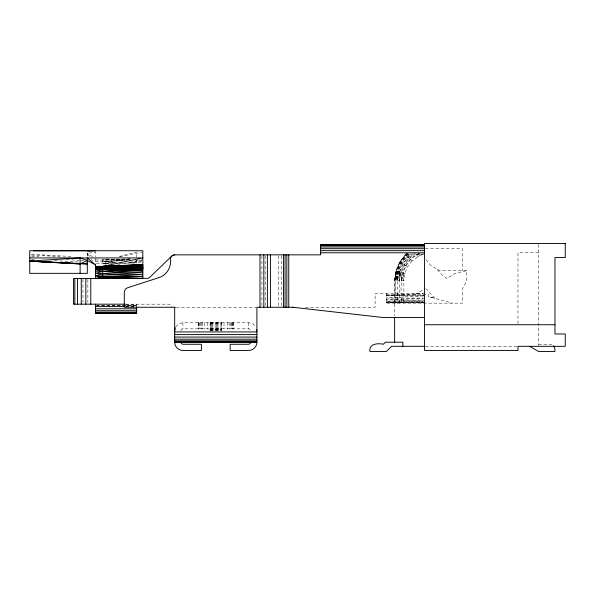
<?xml version="1.0" encoding="UTF-8"?>
<svg xmlns="http://www.w3.org/2000/svg" width="595" height="595" viewBox="0 0 595 595"><rect width="100%" height="100%" fill="white"/><g stroke="black" fill="none" stroke-linecap="round" stroke-linejoin="round"><path stroke-width="0.45" stroke-dasharray="2.98 2.23" d="M408.81 253.857L406.616 255.538L401 262.864L397.467 271.387L397.341 303.153M399.252 303.153L399.409 271.908L402.741 263.868L408.036 256.958L412.179 253.775M407.218 253.715C392.276 265.72 396.158 286.411 395.868 303.153M423.603 254.087L417.749 256.512L415.979 253.455C406.154 259.1 401.335 269.84 399.252 280.543C398.762 269.922 404.265 259.442 413.153 253.663M408.058 253.366C400.033 259.859 395.556 270.249 395.868 280.543C398.01 270.658 401.372 259.955 409.985 253.834M398.152 271.573L397.341 280.543L399.899 272.041M394.946 303.153L394.946 280.543L396.002 271L399.684 262.105M396.642 271.171L394.946 280.543L396.114 271.03L394.634 280.543L394.634 315.871M180.843 330.902L181.445 329.452L182.896 328.849L248.68 328.849L250.131 329.452L250.733 330.902M412 260.922L407.597 266.672L404.823 273.358L403.879 280.543L394.634 280.543L395.898 270.97L399.587 262.045L405.463 254.385L412 260.922L422.205 253.82M394.634 280.543L396.002 271M394.946 280.543L396.419 271.112M397.467 271.387L395.868 280.543C396.277 270.442 400.346 260.127 408.356 253.708M399.252 280.543C400.398 269.818 405.485 259.212 414.96 253.522M420.219 253.589C400.204 260.974 400.204 285.541 401.484 303.153M399.409 271.908L397.341 280.543C397.824 270.219 402.287 259.621 410.966 253.619M175.778 326.796L178.783 323.784L182.896 322.683L248.68 322.683L252.786 323.784L255.798 326.796M399.781 262.157L405.626 254.548L407.01 253.485M405.537 254.467L406.928 253.396M418.91 253.463C408.326 257.888 401.67 269.238 401.484 280.543L404.823 273.358L395.898 270.97M415.012 294.518L424.741 288.932M95.535 259.97L105.806 259.97L110.216 258.832M119.022 256.564L136.642 252.02L136.642 257.033M416.537 254.415L420.048 253.552M386.408 293.387L386.408 303.153L462.464 303.153L462.464 288.687L466.577 281.569L466.577 270.673L454.654 273.551L447.068 278.482L442.464 275.433L436.284 268.613M108.193 258.885L102.727 259.97L102.727 264.894M120.034 256.534L141.9 252.198M416.85 254.95L423.595 253.872M119.416 263.949L136.642 261.763L128.483 262.179M96.39 263.347L105.806 263.347L115.787 262.283M117.304 264.247L141.9 261.852M116.389 262.224L102.727 263.347L112.745 262.953M135.526 260.647L141.9 260.127M95.535 261.406L105.806 261.406L127.575 259.866M131.205 264.054L135.734 263.764M423.506 295.901L386.408 298.013L423.506 298.132L386.408 299.932L423.506 300.073L386.408 301.397L423.506 301.531M127.323 260.067L102.727 261.406L123.678 260.692M105.806 263.347L113.065 262.975M105.806 264.894L105.806 259.97L130.298 258.803M105.806 261.406L123.039 260.647M128.237 262.343L141.9 261.8M130.967 258.937L102.727 259.97L130.967 259.442M139.171 260.171L141.9 260.082M105.806 259.97L131.205 259.353M423.506 302.528L386.408 302.327L423.506 301.553M424.436 302.535L386.408 302.639L424.436 302.639M425.365 248.68L462.464 248.68L462.464 270.673M538.527 252.786L517.97 252.786L517.97 323.814M81.017 260.35L83.709 260.35M466.577 270.673L439.854 270.673L430.602 265.325L425.559 259.271M386.408 294.518L428.467 294.518L428.467 296.578L452.185 303.153M386.408 295.447L424.436 295.447M125.679 304.179L169.538 304.179L172 306.648M125.679 304.714L136.642 304.714M96.442 305.205L136.642 305.205M96.442 305.637L136.642 305.637M125.679 305.964L136.642 305.964M125.679 306.165L135.734 306.165M125.679 306.239L135.734 306.239M176.336 307.265L256.214 307.265M305.443 307.265L375.103 307.265L375.103 293.387L423.506 293.387L386.408 295.782L423.506 295.849M210.132 322.758L221.444 322.758M210.132 322.996L221.444 322.996M210.132 323.382L221.444 323.382M210.132 323.918L221.444 323.918M210.132 324.595L221.444 324.595M210.132 325.391L221.444 325.391M210.132 326.298L221.444 326.298M210.132 327.31L221.444 327.31M210.132 328.395L221.444 328.395M210.132 328.953L221.444 328.953M210.132 329.266L221.444 329.266M210.132 329.541L221.444 329.541M210.132 329.749L221.444 329.749M210.132 330.389L221.444 330.389M210.132 330.723L221.444 330.723M538.527 344.267L549.832 344.267L552.405 344.951M425.365 346.32L517.04 346.32M386.408 302.327L423.506 302.409M31.58 254.31L72.791 256.579M31.58 255.032L59.969 256.594M31.58 256.17L38.906 256.579M66.38 259.591L79.195 260.298M31.58 259.398L34.331 259.546M54.472 260.67L79.195 262.038M425.566 288.768L426.689 289.304L434.841 298.34M429.947 296.987L434.7 298.184M399.587 262.045L407.597 266.672M92.545 256.631L87.309 253.463L87.309 256.936L87.309 251.291M89.362 256.319L87.309 253.463L95.535 252.02L95.535 256.609M91.422 259.175L92.448 260.603M403.083 272.897L403.879 280.543L403.879 303.153M400.866 272.302L401.484 280.543L401.417 272.45M538.527 244.463L538.527 345.397M281.353 255.768L281.353 306.343M278.326 255.768L278.326 306.343M265.206 255.768L265.206 306.343M261.904 255.768L261.904 306.343M248.68 322.683L248.68 328.849M233.262 322.683L233.262 328.849M233.121 322.683L233.121 328.849M232.712 322.683L232.712 328.849M232.057 322.683L232.057 328.849M231.202 322.683L231.202 328.849M230.213 322.683L230.213 328.849M229.149 322.683L229.149 328.849M227.327 322.683L227.327 328.849M224.01 322.683L224.01 328.849M221.444 322.683L221.444 331.132M210.132 322.683L210.132 331.132M207.566 322.683L207.566 328.849M204.249 322.683L204.249 328.849M202.426 322.683L202.426 328.849M201.363 322.683L201.363 328.849M200.366 322.683L200.366 328.849M199.518 322.683L199.518 328.849M198.864 322.683L198.864 328.849M198.455 322.683L198.455 328.849M198.314 322.683L198.314 328.849M182.896 322.683L182.896 328.849M136.642 260.052L136.642 263.704M136.642 304.179L136.642 305.778M95.535 258.438L95.535 262.7M87.867 279.405L87.867 302.342M82.965 279.405L82.965 302.342"/><path stroke-width="0.89" d="M87.301 260.409L87.309 257.925L95.535 264.887L87.301 260.409L80.117 257.925L29.75 261.056L87.309 263.957L87.301 260.409L80.117 263.935L29.75 261.16L87.309 263.949M174.677 330.902L175.302 327.756M293.365 307.265L256.899 307.265L256.899 342.214C256.995 346.602 253.076 350.529 248.68 350.433L230.176 350.433L230.176 344.267L248.68 344.267L250.131 343.665L250.733 342.214M422.822 244.857L424.436 244.248M422.695 244.999L424.436 244.359M87.309 260.35L87.309 273.343L29.75 273.343L29.75 250.733L142.815 250.733L142.815 278.482L102.727 276.95L95.535 275.827L102.727 273.618L142.815 274.756L102.727 271.38L95.535 271.216L102.727 269.661L142.815 270.97L95.535 268.561L142.815 268.129L95.535 267.646M95.535 264.12L95.535 278.482L102.727 276.95L142.815 276.601L95.535 273.343L102.727 271.38L142.815 272.8L102.727 269.661L95.535 269.587L102.727 268.576L142.815 269.468L102.727 268.204L142.815 268.189L95.535 268.204M95.535 266.367L102.727 266.367L142.815 257.925L29.75 257.925M424.436 244.567L320.623 244.567L320.623 254.846L174.677 254.846L171.814 255.999L149.784 277.329L147.962 278.348L73.46 278.482L73.46 304.179L124.764 304.179M174.677 254.846C172.476 254.831 170.549 256.757 170.564 258.959C171.427 266.835 166.957 275.061 159.2 277.523L127.152 287.935L125.426 289.036L124.31 291.847L124.31 307.265L175.406 307.265M95.535 278.482L102.727 277.716L142.815 278.482M102.727 277.716L102.727 266.367L142.815 264.478M95.535 266.686L142.815 264.805L102.727 266.367M95.535 267.125L142.815 266.151L102.727 266.686L142.815 265.221M102.727 266.686L142.815 265.682M142.815 267.973L102.727 267.646L142.815 267.393L102.727 267.125L142.815 266.582M102.727 267.125L142.815 267.006M320.623 244.85L424.436 244.85M320.623 245.668L424.436 245.668M320.623 246.977L424.436 246.977M320.623 248.68L424.436 248.68M33.461 250.792L95.535 250.733L87.309 250.74L90.046 250.785M320.623 250.659L424.436 250.659M320.623 252.786L424.436 252.786M95.535 306.574L124.764 306.574M95.535 308.805L136.642 308.805M95.535 310.724L136.642 310.724M95.535 312.189L136.642 312.189M95.535 313.119L136.642 313.119M424.436 317.544L383.321 317.544L292.874 307.265M424.436 324.736L554.971 324.736M174.677 331.936L256.899 331.936M174.677 334.591L256.899 334.591M174.677 337.075L256.899 337.075M174.677 339.202L256.899 339.202M174.677 340.831L256.899 340.831M174.677 341.857L256.899 341.857M174.677 307.265L174.677 342.214L256.899 342.214M424.436 346.32L391.547 346.32L386.408 351.459L369.964 351.459C368.431 343.791 378.063 342.936 383.321 344.267L385.381 342.214L402.852 342.214L402.852 346.32M102.727 267.646L142.815 267.72M142.815 268.345L102.727 268.204L142.815 268.754M142.815 276.601L95.535 275.827M29.75 261.138L80.117 263.942M529.617 346.32L538.527 351.459L554.971 351.459L554.793 348.075L553.469 345.769M180.843 342.214L181.445 343.665L182.896 344.267L201.4 344.267L201.4 350.433L182.896 350.433C178.5 350.529 174.58 346.602 174.677 342.214M256.832 329.831L256.899 330.902M394.634 317.685L394.634 342.214M288.761 254.846L288.761 307.265M286.842 254.846L286.842 307.265M285.057 254.846L285.057 307.265M283.547 254.846L283.547 307.265M270.42 254.846L270.42 307.265M267.393 254.846L267.393 307.265M263.83 254.846L263.83 307.265M259.985 254.846L259.985 307.265M136.642 306.574L136.642 313.431L95.535 313.431L95.535 304.179M90.782 278.482L90.782 304.179M85.821 278.482L85.821 304.179M81.27 278.482L81.27 304.179M80.117 257.925L80.117 273.343M77.499 278.482L77.499 304.179M74.821 278.482L74.821 304.179M565.25 243.541L424.436 243.541L424.436 350.433L517.97 350.433L517.97 346.32L565.25 346.32L565.25 333.988L554.971 333.988L554.971 257.516L565.25 257.516L565.25 243.541"/></g></svg>
